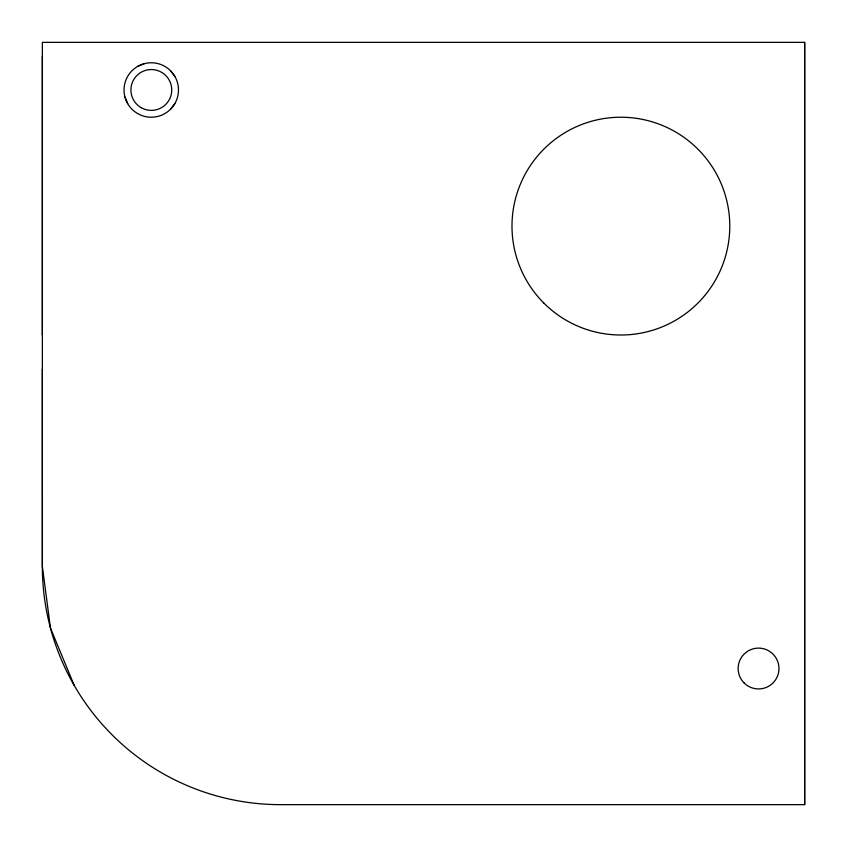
<?xml version="1.0" encoding="UTF-8"?>
<svg xmlns="http://www.w3.org/2000/svg" width="847" height="847" viewBox="0 0 847 847"><rect width="100%" height="100%" fill="white"/><g stroke="black" fill="none" stroke-linecap="round" stroke-linejoin="round"><path stroke-width="1.27" d="M42.35 369.228L42.361 566.431A238.219 238.219 0 0 0 280.569 804.65L804.65 804.65L804.65 42.35L42.361 42.35L42.361 566.431L50.471 628.082L74.271 685.541M170.512 109.252L174.831 103.609M137.648 66.415A27.22 27.22 0 0 1 178.484 89.994A27.22 27.22 0 0 1 137.648 113.572A27.22 27.22 0 0 1 137.648 66.415L144.212 63.705M170.512 70.746L174.831 76.389M124.964 97.045L127.675 103.609M804.65 42.35L804.65 804.65M42.361 55.966L42.361 335.02M543.88 303.12A108.903 108.903 0 0 0 726.07 254.301A108.903 108.903 0 0 0 592.699 120.93A108.903 108.903 0 0 0 543.88 303.12M744.111 682.957A20.423 20.423 0 0 0 778.277 673.81A20.423 20.423 0 0 0 753.269 648.802A20.423 20.423 0 0 0 744.111 682.957M141.11 107.643A20.423 20.423 0 0 0 171.74 89.962A20.423 20.423 0 0 0 141.11 72.281A20.423 20.423 0 0 0 141.11 107.643"/></g></svg>
